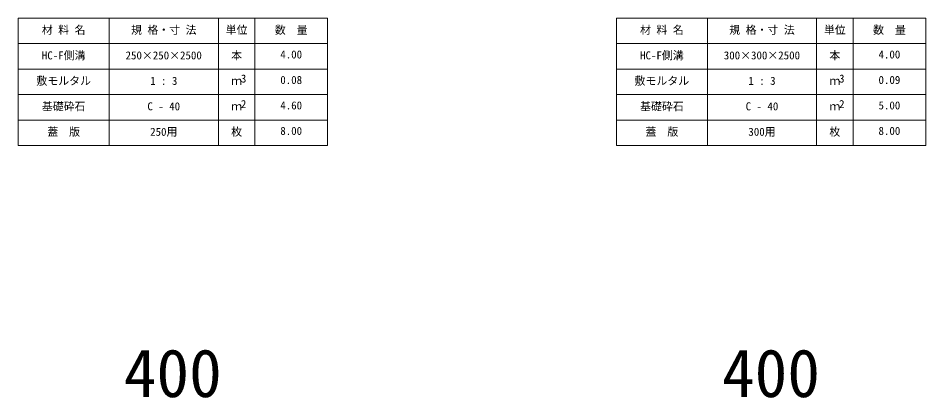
# Model space of a CAD drawing. Units: millimetres, scale not verified. Extents: x 1335 to 18532, y 1277 to 13928.
# Drawn here: x 1945 to 6931, y 5462 to 7550 of the extents above; entities that cross this region are included whole.
import ezdxf
from ezdxf.enums import TextEntityAlignment as Align

# ---------------------------------------------------------------- set-up
doc = ezdxf.new("R2010")
doc.units = ezdxf.units.MM
doc.header["$LTSCALE"] = 20
doc.layers.add('0_2', color=4, linetype='Continuous', lineweight=18)
doc.styles.add('ＭＳ ゴシック-5.0-0.0', font='')
doc.styles.get('ＭＳ ゴシック-5.0-0.0').set_extended_font_data('ＭＳ ゴシック-5.0-0.0')

msp = doc.modelspace()

# ---------------------------------------------------------------- linework, layer by layer
at = {"layer": '0_2', "color": 2}
for p, q in [((1944.76, 7549.55), (1944.76, 6849.55)), ((1944.76, 7549.55), (3644.76, 7549.55)), ((2444.76, 7549.55), (2444.76, 6849.55)), ((3644.76, 7549.55), (3644.76, 6849.55)), ((5230.9, 7549.55), (5230.9, 6849.55)), ((5230.9, 7549.55), (6930.9, 7549.55)), ((5730.9, 7549.55), (5730.9, 6849.55)), ((6930.9, 7549.55), (6930.9, 6849.55)), ((1944.76, 7409.55), (3644.76, 7409.55)), ((5230.9, 7409.55), (6930.9, 7409.55)), ((1944.76, 6849.55), (3644.76, 6849.55)), ((5230.9, 6849.55), (6930.9, 6849.55))]:
    msp.add_line(p, q, dxfattribs=at)
at = {"layer": '0_2'}
for p, q in [((3044.76, 7549.55), (3044.76, 6849.55)), ((3244.76, 7549.55), (3244.76, 6849.55)), ((6330.9, 7549.55), (6330.9, 6849.55)), ((6530.9, 7549.55), (6530.9, 6849.55)), ((1944.76, 7269.55), (3644.76, 7269.55)), ((5230.9, 7269.55), (6930.9, 7269.55)), ((1944.76, 7129.55), (3644.76, 7129.55)), ((5230.9, 7129.55), (6930.9, 7129.55)), ((1944.76, 6989.55), (3644.76, 6989.55)), ((5230.9, 6989.55), (6930.9, 6989.55))]:
    msp.add_line(p, q, dxfattribs=at)

# ---------------------------------------------------------------- texts
at = {"layer": '0_2', "color": 7, "style": 'ＭＳ ゴシック-5.0-0.0'}
for s, height, p in [('材 料 名', 43.99, (2074.81, 7449.62)), ('規 格・寸 法', 43.99, (2564.81, 7449.62)), ('単位', 43.99, (3084.81, 7449.62)), ('数\u3000量', 43.99, (3354.81, 7449.62)), ('材 料 名', 43.99, (5360.95, 7449.62)), ('規 格・寸 法', 43.99, (5850.95, 7449.62)), ('単位', 43.99, (6370.95, 7449.62)), ('数\u3000量', 43.99, (6640.95, 7449.62)), ('HC-F側溝', 43.99, (2074.81, 7309.61)), ('250×250×2500', 43.99, (2534.81, 7309.61)), ('本', 43.99, (3114.81, 7309.61)), ('4.00', 43.99, (3384.76, 7314.61)), ('HC-F側溝', 43.99, (5360.95, 7309.66)), ('300×300×2500', 43.99, (5820.95, 7309.66)), ('本', 43.99, (6400.95, 7309.61)), ('4.00', 43.99, (6670.9, 7314.66)), ('敷モルタル', 43.99, (2044.81, 7169.61)), ('3', 43.99, (3168.13, 7182.12)), ('0.08', 43.99, (3384.76, 7174.61)), ('敷モルタル', 43.99, (5330.95, 7169.66)), ('3', 43.99, (6454.27, 7182.12)), ('0.09', 43.99, (6670.9, 7174.66)), ('1 : 3', 43.99, (2669.81, 7169.61)), ('ｍ', 43.99, (3114.81, 7169.61)), ('1 : 3', 43.99, (5955.95, 7169.66)), ('ｍ', 43.99, (6400.95, 7169.61)), ('基礎砕石', 43.99, (2074.81, 7029.61)), ('C - 40', 43.99, (2654.81, 7029.61)), ('2', 43.99, (3168.13, 7042.12)), ('4.60', 43.99, (3384.76, 7034.61)), ('基礎砕石', 43.99, (5360.95, 7029.66)), ('C - 40', 43.99, (5940.95, 7029.66)), ('2', 43.99, (6454.27, 7042.12)), ('5.00', 43.99, (6670.9, 7034.66)), ('ｍ', 43.99, (3114.81, 7029.61)), ('ｍ', 43.99, (6400.95, 7029.61)), ('蓋\u3000版', 43.99, (2104.81, 6889.59)), ('250用', 43.99, (2669.81, 6889.59)), ('枚', 43.99, (3114.81, 6889.59)), ('8.00', 43.99, (3384.76, 6894.59)), ('蓋\u3000版', 43.99, (5390.95, 6889.62)), ('300用', 43.99, (5955.95, 6889.62)), ('枚', 43.99, (6400.95, 6889.59)), ('8.00', 43.99, (6670.9, 6894.62)), ('400', 263.9, (2524.79, 5387.18)), ('400', 263.9, (5810.93, 5387.18))]:
    msp.add_text(s, height=height, dxfattribs=at).set_placement(p, align=Align.BOTTOM_LEFT)

doc.saveas('drawing.dxf')
